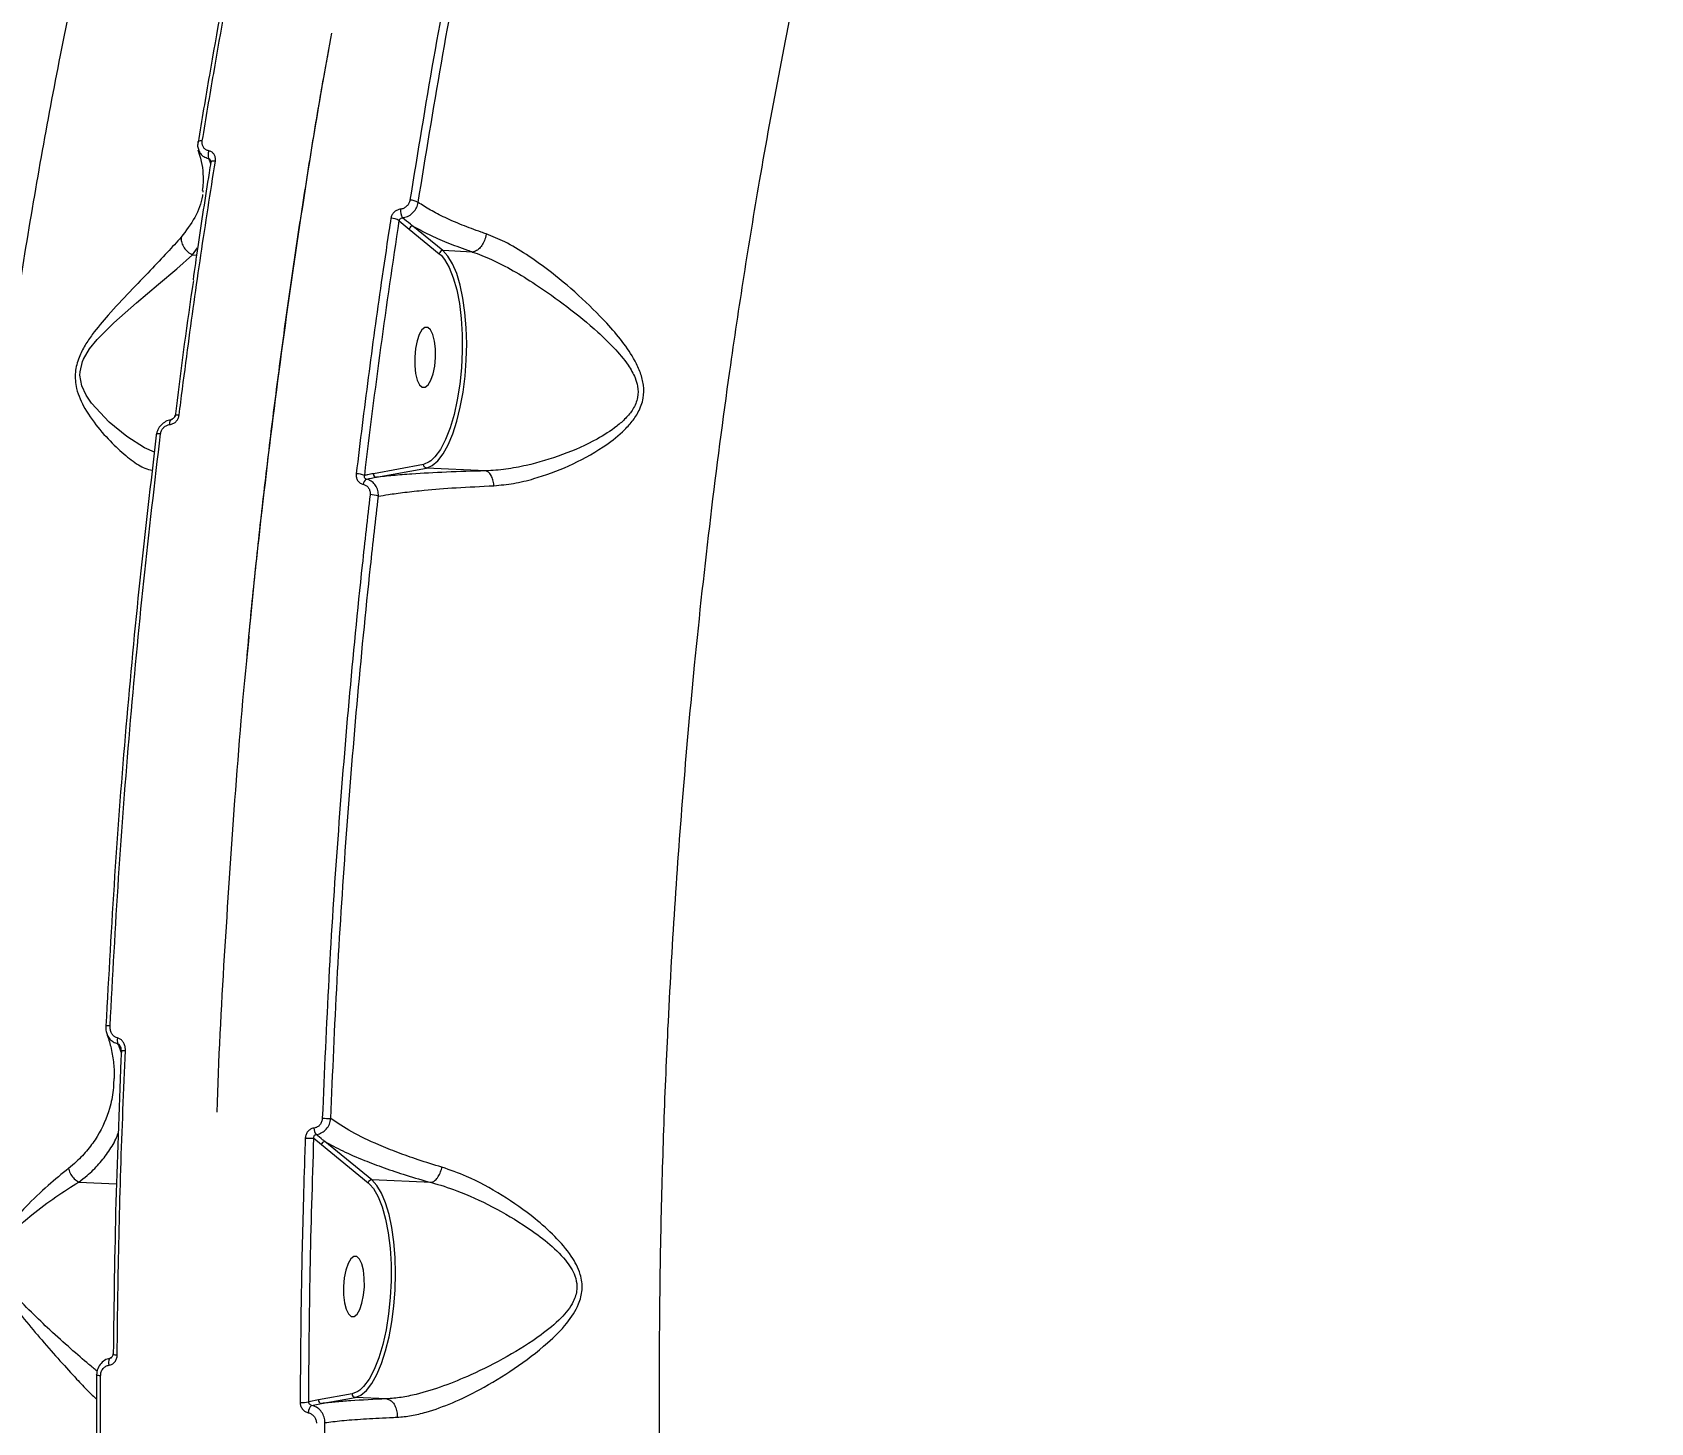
# Model space of a CAD drawing. Header units: millimetres. Extents: x -6328 to 5334, y -5037 to 4112.
# Drawn here: x -2576.2 to -2335.6, y 1282.7 to 1489.2 of the extents above; entities that cross this region are included whole.
import ezdxf

# ---------------------------------------------------------------- set-up
doc = ezdxf.new("R2010")
doc.units = ezdxf.units.MM
for name, color, linetype in [('DIKOM_ОБЪЕКТ', 7, 'Continuous'), ('DIKOM_РАЗМЕР_ЗОНА', 7, 'Continuous'), ('DIKOM_РАЗМЕР_ОБЪЕКТА', 7, 'Continuous')]:
    doc.layers.add(name, color=color, linetype=linetype)
doc.styles.add('style1', font='arial.ttf', dxfattribs={"width": 0.8})
doc.dimstyles.new('1-50', dxfattribs={"dimtxt": 300, "dimasz": 200, "dimexe": 100, "dimexo": 0, "dimgap": 100, "dimtad": 1, "dimtxsty": 'style1', "dimcen": 200, "dimclrd": 7, "dimclre": 7, "dimclrt": 7, "dimadec": 1, "dimazin": 2, "dimtfac": 1, "dimtmove": 0, "dimatfit": 2, "dimfxl": 0, "dimlwd": 25, "dimlwe": 18, "dimarcsym": 0})

# ---------------------------------------------------------------- blocks, each defined once
blk = doc.blocks.new('*D2')
at = {"layer": 'Defpoints', "color": 0, "transparency": 16777216}
for p in [(-5303.77, 2121.42), (-1621.11, 2121.42), (560.33, -2395.62)]:
    blk.add_point(p, dxfattribs=at)
at = {"layer": 'DIKOM_РАЗМЕР_ОБЪЕКТА', "color": 7, "lineweight": 18, "transparency": 16777216}
for p, q in [((-1621.11, 2121.42), (-5403.77, 2121.42)), ((560.33, -2395.62), (-5403.77, -2395.62))]:
    blk.add_line(p, q, dxfattribs=at)
at = {"layer": 'DIKOM_РАЗМЕР_ОБЪЕКТА', "color": 7, "lineweight": 25, "transparency": 16777216}
blk.add_line((-5303.77, -2195.62), (-5303.77, 1921.42), dxfattribs=at)
at = {"layer": 'DIKOM_РАЗМЕР_ОБЪЕКТА', "color": 7, "transparency": 16777216}
for points in [[(-5337.11, 1921.42), (-5270.44, 1921.42), (-5303.77, 2121.42)], [(-5337.11, -2195.62), (-5270.44, -2195.62), (-5303.77, -2395.62)]]:
    blk.add_solid(points, dxfattribs=at)
at = {"layer": 'DIKOM_РАЗМЕР_ОБЪЕКТА', "color": 7, "transparency": 16777216, "insert": (-5556.94, -137.1), "char_height": 300, "attachment_point": 5, "rotation": 90, "style": 'style1'}
blk.add_mtext('4500', dxfattribs=at)
blk = doc.blocks.new('*D3')
at = {"layer": 'Defpoints', "color": 0, "transparency": 16777216}
for p in [(-1814.92, 4111.71), (-5877.98, -3895.62), (33.33, -3895.62)]:
    blk.add_point(p, dxfattribs=at)
at = {"layer": 'DIKOM_РАЗМЕР_ЗОНА', "color": 7, "lineweight": 18, "transparency": 16777216}
for p, q in [((-1814.92, 4111.71), (-5977.98, 4111.71)), ((33.33, -3895.62), (-5977.98, -3895.62))]:
    blk.add_line(p, q, dxfattribs=at)
at = {"layer": 'DIKOM_РАЗМЕР_ЗОНА', "color": 7, "lineweight": 25, "transparency": 16777216}
blk.add_line((-5877.98, 3911.71), (-5877.98, -3695.62), dxfattribs=at)
at = {"layer": 'DIKOM_РАЗМЕР_ЗОНА', "color": 7, "transparency": 16777216}
for points in [[(-5911.31, 3911.71), (-5844.65, 3911.71), (-5877.98, 4111.71)], [(-5911.31, -3695.62), (-5844.65, -3695.62), (-5877.98, -3895.62)]]:
    blk.add_solid(points, dxfattribs=at)
at = {"layer": 'DIKOM_РАЗМЕР_ЗОНА', "color": 7, "transparency": 16777216, "insert": (-6131.15, 108.05), "char_height": 300, "attachment_point": 5, "rotation": 90, "style": 'style1'}
blk.add_mtext('8000', dxfattribs=at)

msp = doc.modelspace()

# ---------------------------------------------------------------- linework, layer by layer
at = {"layer": 'DIKOM_ОБЪЕКТ', "color": 7, "linetype": 'Continuous', "lineweight": 15}
for p, q in [((-2550.806, 1465.761), (-2550.831, 1465.52)), ((-2521.623, 1461.263), (-2520.133, 1460.008)), ((-2515.131, 1456.815), (-2519.599, 1460.468)), ((-2520.133, 1460.008), (-2515.665, 1456.355)), ((-2552.334, 1456.175), (-2551.593, 1457.214)), ((-2552.334, 1456.175), (-2551.746, 1456.147)), ((-2515.665, 1456.355), (-2515.415, 1456.124)), ((-2510.71, 1456.606), (-2515.131, 1456.815)), ((-2518.009, 1425.024), (-2525.472, 1423.666)), ((-2525.013, 1423.146), (-2517.548, 1424.504)), ((-2508.795, 1424.091), (-2517.548, 1424.504)), ((-2534.31, 1324.91), (-2533.199, 1323.976)), ((-2533.199, 1323.976), (-2526.238, 1318.285)), ((-2525.704, 1318.745), (-2532.665, 1324.436)), ((-2569.253, 1318.404), (-2563.643, 1318.14)), ((-2526.238, 1318.285), (-2525.988, 1318.055)), ((-2516.843, 1318.327), (-2525.704, 1318.745)), ((-2533.63, 1286.034), (-2535.075, 1285.74)), ((-2534.658, 1285.233), (-2533.17, 1285.514)), ((-2528.64, 1286.942), (-2533.63, 1286.034)), ((-2533.17, 1285.514), (-2528.179, 1286.421)), ((-2523.491, 1286.201), (-2528.179, 1286.421))]:
    msp.add_line(p, q, dxfattribs=at)
at = {"layer": 'DIKOM_ОБЪЕКТ', "color": 7, "linetype": 'Continuous', "lineweight": 15, "flags": 128}
for points in [[(-2550.895, 1473.132), (-2551.064, 1473.134), (-2551.217, 1473.125), (-2551.346, 1473.103), (-2551.449, 1473.071), (-2551.521, 1473.029), (-2551.559, 1472.98), (-2551.564, 1472.965)], [(-2551.564, 1472.965), (-2551.563, 1472.923), (-2551.532, 1472.863)], [(-2548.959, 1470.125), (-2549.135, 1470.127), (-2549.292, 1470.117), (-2549.425, 1470.094), (-2549.527, 1470.06), (-2549.596, 1470.016), (-2549.628, 1469.964), (-2549.63, 1469.953)], [(-2558.026, 1426.855), (-2559.467, 1427.493), (-2562.107, 1429.19), (-2564.752, 1431.337), (-2567.379, 1434.152), (-2568.166, 1435.334), (-2568.797, 1436.715), (-2569.079, 1438.296), (-2569.061, 1438.812), (-2568.69, 1440.344), (-2568.541, 1440.693), (-2567.648, 1442.209), (-2566.513, 1443.621), (-2564.058, 1446.087), (-2560.66, 1449.074), (-2557.386, 1451.84), (-2554.7, 1454.125), (-2552.345, 1456.176), (-2552.343, 1456.177), (-2552.343, 1456.177)], [(-2517.548, 1424.504), (-2516.71, 1424.871), (-2515.884, 1425.585), (-2515.089, 1426.629), (-2514.343, 1427.981), (-2513.66, 1429.612), (-2513.055, 1431.487), (-2512.543, 1433.566), (-2512.133, 1435.803), (-2511.835, 1438.151), (-2511.655, 1440.558), (-2511.597, 1442.974), (-2511.662, 1445.346), (-2511.848, 1447.623), (-2512.153, 1449.756), (-2512.568, 1451.699), (-2513.086, 1453.41), (-2513.694, 1454.853), (-2514.381, 1455.996), (-2515.131, 1456.815)], [(-2515.415, 1456.124), (-2514.899, 1455.507), (-2514.203, 1454.311), (-2513.592, 1452.794), (-2513.082, 1450.993), (-2512.685, 1448.952), (-2512.41, 1446.719), (-2512.263, 1444.348), (-2512.249, 1441.896), (-2512.368, 1439.421), (-2512.617, 1436.983), (-2512.99, 1434.64), (-2513.477, 1432.449), (-2514.068, 1430.462), (-2514.748, 1428.727), (-2515.501, 1427.284), (-2516.308, 1426.17), (-2516.928, 1425.574)], [(-2518.247, 1445.059), (-2518.648, 1444.374), (-2518.979, 1443.412), (-2519.212, 1442.251), (-2519.33, 1440.986), (-2519.323, 1439.718), (-2519.191, 1438.551), (-2518.945, 1437.579), (-2518.605, 1436.88), (-2518.198, 1436.512), (-2517.758, 1436.504), (-2517.319, 1436.857), (-2516.919, 1437.542), (-2516.588, 1438.504), (-2516.354, 1439.665), (-2516.236, 1440.93), (-2516.244, 1442.198), (-2516.376, 1443.365), (-2516.622, 1444.337), (-2516.962, 1445.036), (-2517.369, 1445.404), (-2517.809, 1445.412), (-2518.247, 1445.059)], [(-2555.722, 1430.98), (-2555.719, 1431.169), (-2555.702, 1431.341), (-2555.673, 1431.488), (-2555.632, 1431.606), (-2555.582, 1431.689), (-2555.524, 1431.734), (-2555.495, 1431.742)], [(-2554.339, 1432.371), (-2554.515, 1432.375), (-2554.671, 1432.369), (-2554.803, 1432.355), (-2554.904, 1432.333), (-2554.97, 1432.302), (-2555.001, 1432.266), (-2555.002, 1432.259)], [(-2557.111, 1429.582), (-2557.28, 1429.586), (-2557.432, 1429.582), (-2557.56, 1429.569), (-2557.661, 1429.549), (-2557.731, 1429.523), (-2557.768, 1429.49), (-2557.77, 1429.452), (-2557.736, 1429.411)], [(-2516.928, 1425.574), (-2517.151, 1425.411), (-2518.009, 1425.024)], [(-2565.257, 1341.638), (-2565.253, 1341.638), (-2565.218, 1341.635)], [(-2528.179, 1286.421), (-2527.338, 1286.767), (-2526.508, 1287.461), (-2525.708, 1288.49), (-2524.955, 1289.83), (-2524.266, 1291.453), (-2523.655, 1293.324), (-2523.137, 1295.402), (-2522.721, 1297.641), (-2522.417, 1299.994), (-2522.232, 1302.41), (-2522.17, 1304.835), (-2522.232, 1307.217), (-2522.416, 1309.505), (-2522.719, 1311.649), (-2523.134, 1313.603), (-2523.653, 1315.323), (-2524.263, 1316.774), (-2524.952, 1317.923), (-2525.704, 1318.745)], [(-2525.988, 1318.055), (-2525.47, 1317.434), (-2524.771, 1316.231), (-2524.159, 1314.706), (-2523.649, 1312.895), (-2523.252, 1310.842), (-2522.978, 1308.598), (-2522.835, 1306.215), (-2522.824, 1303.752), (-2522.948, 1301.269), (-2523.202, 1298.824), (-2523.581, 1296.477), (-2524.075, 1294.286), (-2524.672, 1292.302), (-2525.359, 1290.574), (-2526.118, 1289.144), (-2526.931, 1288.045), (-2527.501, 1287.504)], [(-2528.821, 1306.989), (-2529.221, 1306.304), (-2529.552, 1305.342), (-2529.786, 1304.182), (-2529.904, 1302.916), (-2529.896, 1301.649), (-2529.764, 1300.481), (-2529.518, 1299.509), (-2529.178, 1298.811), (-2528.771, 1298.442), (-2528.331, 1298.435), (-2527.893, 1298.787), (-2527.492, 1299.473), (-2527.161, 1300.434), (-2526.928, 1301.595), (-2526.81, 1302.86), (-2526.817, 1304.128), (-2526.949, 1305.295), (-2527.195, 1306.267), (-2527.535, 1306.966), (-2527.942, 1307.334), (-2528.382, 1307.342), (-2528.821, 1306.989)], [(-2564.762, 1291.204), (-2564.785, 1291.445), (-2564.786, 1291.678), (-2564.765, 1291.888), (-2564.724, 1292.065), (-2564.665, 1292.197), (-2564.59, 1292.276), (-2564.532, 1292.297)], [(-2564.197, 1292.843), (-2564.185, 1292.859), (-2564.135, 1292.879)], [(-2566.018, 1289.619), (-2566.186, 1289.629), (-2566.337, 1289.643), (-2566.464, 1289.659), (-2566.564, 1289.677), (-2566.632, 1289.697), (-2566.667, 1289.718), (-2566.668, 1289.739), (-2566.633, 1289.76)], [(-2527.501, 1287.504), (-2527.778, 1287.305), (-2528.64, 1286.942)]]:
    msp.add_lwpolyline(points, dxfattribs=at)
at = {"layer": 'DIKOM_ОБЪЕКТ', "color": 7, "linetype": 'Continuous', "lineweight": 15}
for centre, radius, start, end in [((-2548.113, 1471.01), 1.931, 160.82071, 194.78287), ((-2519.348, 1462.818), 2.108, 175.90653, 212.03933), ((-2520.035, 1461.939), 2.386, 58.88756, 89.80197), ((-2522.855, 1459.283), 2.332, 58.09825, 90.27908), ((-2519.608, 1459.938), 0.53, 89.01483, 172.42893), ((-2515.14, 1456.285), 0.53, 89.01484, 172.42988), ((-2528.041, 1420.415), 3.253, 66.84474, 89.61022), ((-2525.951, 1421.99), 1.039, 122.98368, 174.16114), ((-2524.972, 1423.644), 0.5, 177.501, 265.31971), ((-2526.016, 1417.02), 3.533, 68.57582, 89.15429), ((-2566.41, 1308.027), 33.631, 86.92022, 88.03529), ((-2561.691, 1339.424), 1.849, 167.62204, 193.1322), ((-2561.612, 1358.036), 20.106, 266.07438, 267.9407), ((-2531.705, 1354.146), 26.286, 267.04979, 269.78535), ((-2532.783, 1326.44), 1.53, 180.36871, 218.61994), ((-2534.543, 1344.118), 19.209, 266.88299, 270.69388), ((-2532.674, 1323.906), 0.53, 89.01483, 172.42893), ((-2525.713, 1318.215), 0.53, 89.01484, 172.42988), ((-2563.717, 1293.745), 1.022, 241.97289, 279.80235), ((-2535.977, 1290.758), 5.098, 265.74839, 280.19149), ((-2533.679, 1284.133), 1.473, 131.69839, 179.7744), ((-2533.13, 1286.013), 0.5, 177.50045, 265.31972), ((-2528.138, 1286.921), 0.502, 177.651, 265.3171)]:
    msp.add_arc(centre, radius, start, end, dxfattribs=at)
for points, knots in [([(-2472.747, 1704.679), (-2475.086, 1702.986), (-2479.826, 1699.555), (-2486.899, 1692.954), (-2493.987, 1685.27), (-2501.006, 1676.437), (-2508.054, 1666.32), (-2514.268, 1656.213), (-2519.678, 1646.492), (-2524.07, 1637.978), (-2528.234, 1629.318), (-2532.179, 1620.561), (-2536.038, 1611.427), (-2540.614, 1599.89), (-2545.812, 1585.652), (-2551.447, 1568.555), (-2556.579, 1551.315), (-2561.231, 1534.086), (-2565.271, 1517.624), (-2568.873, 1501.526), (-2572.016, 1486.177), (-2574.893, 1470.783), (-2577.803, 1453.689), (-2580.61, 1435.146), (-2583.238, 1415.142), (-2585.351, 1396.42), (-2587.074, 1378.45), (-2588.431, 1361.598), (-2589.522, 1344.965), (-2590.454, 1326.765), (-2591.121, 1307.356), (-2591.45, 1286.802), (-2591.416, 1267.904), (-2591.085, 1250.062), (-2590.52, 1233.586), (-2589.72, 1217.563), (-2588.692, 1201.945), (-2587.439, 1186.448), (-2586.401, 1176.298), (-2585.881, 1171.218)], [0, 0, 0, 0, 0.0301137, 0.0610473, 0.0920745, 0.1234593, 0.154942, 0.1881633, 0.2101597, 0.2321896, 0.2521642, 0.2721387, 0.2922143, 0.3122899, 0.3452906, 0.3784047, 0.4106071, 0.4400732, 0.4696198, 0.4950073, 0.5204462, 0.5445895, 0.568777, 0.6010324, 0.6305467, 0.6601415, 0.68557, 0.7110497, 0.7352314, 0.7594571, 0.7917932, 0.8213808, 0.8510491, 0.8765399, 0.9020822, 0.9263226, 0.9506071, 0.9752803, 1, 1, 1, 1]), ([(-2452.633, 1057.683), (-2454.012, 1062.185), (-2456.771, 1071.189), (-2460.589, 1085.545), (-2464.161, 1100.507), (-2467.471, 1116.196), (-2470.494, 1132.504), (-2473.229, 1149.479), (-2475.647, 1166.995), (-2477.607, 1183.888), (-2479.164, 1199.956), (-2480.384, 1215.151), (-2481.375, 1230.593), (-2482.134, 1246.32), (-2482.654, 1262.259), (-2482.933, 1278.435), (-2482.965, 1294.755), (-2482.754, 1310.687), (-2482.326, 1326.147), (-2481.663, 1342.169), (-2480.699, 1359.232), (-2479.378, 1377.286), (-2477.635, 1396.658), (-2475.387, 1417.259), (-2472.867, 1436.54), (-2470.389, 1453.142), (-2467.921, 1468.156), (-2465.06, 1483.9), (-2461.762, 1500.274), (-2457.931, 1517.534), (-2453.501, 1535.516), (-2448.827, 1552.511), (-2444.314, 1567.44), (-2440.05, 1580.461), (-2435.598, 1593.013), (-2430.977, 1605.039), (-2426.191, 1616.532), (-2421.251, 1627.44), (-2416.168, 1637.824), (-2412.667, 1644.224), (-2410.914, 1647.429)], [0, 0, 0, 0, 0.0277428, 0.0554856, 0.0835918, 0.1116979, 0.1402848, 0.1688716, 0.1978427, 0.2268138, 0.2503664, 0.2739191, 0.2976931, 0.3214671, 0.3455316, 0.3695961, 0.393891, 0.4181859, 0.4402547, 0.4623235, 0.4890861, 0.5158638, 0.5426264, 0.5757713, 0.6089163, 0.6309326, 0.652949, 0.6796477, 0.7063614, 0.7330602, 0.7661254, 0.7991906, 0.8241634, 0.8492229, 0.8742824, 0.8994293, 0.9244842, 0.9496267, 0.9747692, 1, 1, 1, 1]), ([(-2534.104, 1556.507), (-2535.572, 1550.676), (-2538.512, 1539), (-2542.581, 1520.797), (-2546.387, 1502.101), (-2549.339, 1486.044), (-2550.976, 1476.203), (-2551.532, 1472.863)], [0, 0, 0, 0, 0.2200461, 0.4406213, 0.6628108, 0.8855451, 1, 1, 1, 1]), ([(-2550.895, 1473.132), (-2550.338, 1476.48), (-2548.711, 1486.265), (-2545.777, 1502.237), (-2541.983, 1520.907), (-2537.894, 1539.233), (-2534.92, 1551.052), (-2533.431, 1556.968)], [0, 0, 0, 0, 0.1144542, 0.3345003, 0.5550756, 0.7772654, 1, 1, 1, 1]), ([(-2504.031, 1545.055), (-2505.55, 1538.665), (-2508.591, 1525.868), (-2512.742, 1505.903), (-2516.612, 1485.426), (-2518.888, 1471.365), (-2520.027, 1464.325)], [0, 0, 0, 0, 0.2482503, 0.4971899, 0.7482385, 1, 1, 1, 1]), ([(-2518.802, 1463.981), (-2517.682, 1470.908), (-2515.438, 1484.781), (-2511.601, 1505.125), (-2507.447, 1525.147), (-2504.379, 1538.061), (-2502.843, 1544.528)], [0, 0, 0, 0, 0.2482505, 0.4971903, 0.7482387, 1, 1, 1, 1]), ([(-2531.716, 1489.15), (-2532.114, 1486.953), (-2533.154, 1481.206), (-2534.726, 1471.792), (-2536.441, 1460.938), (-2538.049, 1450.003), (-2539.556, 1438.989), (-2540.962, 1427.893), (-2542.262, 1416.708), (-2543.283, 1407.273), (-2543.83, 1401.547), (-2544.017, 1399.597)], [0, 0, 0, 0, 0.0763251, 0.1996398, 0.3225799, 0.4452861, 0.5678988, 0.6905585, 0.8133585, 0.9364392, 1, 1, 1, 1]), ([(-2544.296, 1395.836), (-2544.118, 1397.808), (-2543.44, 1405.298), (-2541.824, 1420.14), (-2539.367, 1440.287), (-2536.23, 1462.004), (-2533.78, 1477.394), (-2532.304, 1485.429), (-2532.111, 1486.484)], [0, 0, 0, 0, 0.0635154, 0.2411896, 0.4819463, 0.7228797, 0.9636365, 1, 1, 1, 1]), ([(-2551.529, 1472.96), (-2551.567, 1472.748), (-2551.642, 1472.335), (-2551.502, 1471.947), (-2551.434, 1471.758)], [0, 0, 0, 0, 0.5131005, 1, 1, 1, 1]), ([(-2549.936, 1471.644), (-2550.079, 1471.688), (-2550.365, 1471.775), (-2550.688, 1472.084), (-2550.887, 1472.489), (-2550.93, 1472.86), (-2550.902, 1473.077), (-2550.895, 1473.132)], [0, 0, 0, 0, 0.2256675, 0.4513623, 0.6801796, 0.9175966, 1, 1, 1, 1]), ([(-2554.339, 1432.371), (-2554.257, 1433.018), (-2553.851, 1436.253), (-2552.811, 1444.212), (-2551.139, 1456.193), (-2549.686, 1465.479), (-2548.959, 1470.125)], [0, 0, 0, 0, 0.0507678, 0.2538476, 0.6266954, 1, 1, 1, 1]), ([(-2549.625, 1469.952), (-2549.712, 1469.421), (-2550.395, 1465.269), (-2551.283, 1459.438), (-2552.04, 1454.102), (-2552.274, 1452.458)], [0, 0, 0, 0, 0.092135, 0.7201465, 1, 1, 1, 1]), ([(-2551.558, 1471.801), (-2551.415, 1471.38), (-2551.055, 1470.312), (-2550.803, 1468.665), (-2550.719, 1467.068), (-2550.866, 1466.129), (-2550.924, 1465.763)], [0, 0, 0, 0, 0.1954278, 0.4955148, 0.803411, 1, 1, 1, 1]), ([(-2551.442, 1471.757), (-2551.368, 1471.58), (-2551.204, 1471.188), (-2550.688, 1470.736), (-2550.216, 1470.59), (-2549.98, 1470.518)], [0, 0, 0, 0, 0.2910673, 0.6447704, 1, 1, 1, 1]), ([(-2549.98, 1470.518), (-2549.935, 1470.502), (-2549.884, 1470.484), (-2549.793, 1470.418), (-2549.712, 1470.334), (-2549.67, 1470.234), (-2549.652, 1470.191)], [0, 0, 0, 0, 0.2982029, 0.3438427, 0.7131136, 1, 1, 1, 1]), ([(-2549.98, 1470.518), (-2549.959, 1470.469), (-2549.85, 1470.21), (-2549.744, 1469.951), (-2549.659, 1469.742)], [0, 0, 0, 0, 0.1888547, 1, 1, 1, 1]), ([(-2548.959, 1470.125), (-2548.952, 1470.182), (-2548.924, 1470.405), (-2548.97, 1470.784), (-2549.175, 1471.197), (-2549.503, 1471.512), (-2549.792, 1471.6), (-2549.936, 1471.644)], [0, 0, 0, 0, 0.0825824, 0.3217227, 0.5513052, 0.7756177, 1, 1, 1, 1]), ([(-2549.656, 1470.189), (-2549.649, 1470.179), (-2549.625, 1470.148), (-2549.609, 1470.051), (-2549.631, 1469.97), (-2549.635, 1469.957)], [0, 0, 0, 0, 0.2691964, 0.8741089, 1, 1, 1, 1]), ([(-2550.868, 1465.172), (-2550.875, 1465.097), (-2550.994, 1463.888), (-2551.886, 1461.675), (-2553.327, 1459.771), (-2554.055, 1458.808)], [0, 0, 0, 0, 0.0314366, 0.5104025, 1, 1, 1, 1]), ([(-2521.451, 1462.969), (-2521.483, 1462.965), (-2521.676, 1462.941), (-2522.027, 1462.819), (-2522.436, 1462.512), (-2522.746, 1462.096), (-2522.826, 1461.776), (-2522.867, 1461.616)], [0, 0, 0, 0, 0.0479293, 0.2856334, 0.523625, 0.7617704, 1, 1, 1, 1]), ([(-2520.027, 1464.325), (-2520.068, 1464.164), (-2520.149, 1463.844), (-2520.461, 1463.428), (-2520.871, 1463.12), (-2521.224, 1462.997), (-2521.418, 1462.973), (-2521.451, 1462.969)], [0, 0, 0, 0, 0.2378088, 0.4755153, 0.7135038, 0.9515312, 1, 1, 1, 1]), ([(-2521.135, 1461.7), (-2521.081, 1461.707), (-2520.762, 1461.749), (-2520.18, 1461.959), (-2519.507, 1462.477), (-2518.998, 1463.177), (-2518.868, 1463.713), (-2518.802, 1463.981)], [0, 0, 0, 0, 0.0485308, 0.2867338, 0.5246988, 0.7622785, 1, 1, 1, 1]), ([(-2508.696, 1459.301), (-2508.943, 1459.385), (-2510.204, 1459.817), (-2512.338, 1460.62), (-2514.873, 1461.722), (-2517.09, 1462.85), (-2518.229, 1463.603), (-2518.802, 1463.981)], [0, 0, 0, 0, 0.0563914, 0.288291, 0.5227681, 0.7600043, 1, 1, 1, 1]), ([(-2522.867, 1461.616), (-2522.964, 1460.982), (-2523.448, 1457.813), (-2524.608, 1449.956), (-2526.27, 1437.967), (-2527.435, 1428.436), (-2528.018, 1423.667)], [0, 0, 0, 0, 0.0507693, 0.253855, 0.6266991, 1, 1, 1, 1]), ([(-2526.762, 1423.405), (-2525.98, 1429.769), (-2524.415, 1442.509), (-2522.554, 1455.007), (-2521.623, 1461.263)], [0, 0, 0, 0, 0.49945, 1, 1, 1, 1]), ([(-2521.623, 1461.263), (-2521.608, 1461.315), (-2521.578, 1461.419), (-2521.47, 1461.554), (-2521.33, 1461.652), (-2521.211, 1461.691), (-2521.146, 1461.699), (-2521.135, 1461.7)], [0, 0, 0, 0, 0.2385191, 0.4769727, 0.7149768, 0.9522192, 1, 1, 1, 1]), ([(-2519.599, 1460.468), (-2519.714, 1460.556), (-2520.237, 1460.961), (-2520.741, 1461.376), (-2521.135, 1461.7)], [0, 0, 0, 0, 0.2185559, 1, 1, 1, 1]), ([(-2519.599, 1460.468), (-2518.828, 1460.047), (-2517.331, 1459.231), (-2514.575, 1458.029), (-2512.319, 1457.165), (-2510.97, 1456.697), (-2510.71, 1456.606)], [0, 0, 0, 0, 0.3208307, 0.6223551, 0.9272313, 1, 1, 1, 1]), ([(-2554.055, 1458.808), (-2554.714, 1458.076), (-2556.05, 1456.591), (-2558.66, 1453.832), (-2561.643, 1450.738), (-2564.622, 1447.587), (-2566.909, 1444.883), (-2568.36, 1442.756), (-2569.324, 1440.897), (-2569.911, 1438.639), (-2569.703, 1436.506), (-2569.091, 1434.759), (-2567.976, 1432.583), (-2566.102, 1430.088), (-2563.695, 1427.542), (-2561.406, 1425.587), (-2559.587, 1424.419), (-2558.687, 1424.253), (-2558.329, 1424.186)], [0, 0, 0, 0, 0.0767192, 0.1555045, 0.2392551, 0.3246944, 0.3874916, 0.4193916, 0.4521912, 0.4894099, 0.5325172, 0.5636644, 0.5955474, 0.6800001, 0.7668244, 0.8530351, 0.9415112, 1, 1, 1, 1]), ([(-2554.055, 1458.808), (-2554.057, 1458.765), (-2554.072, 1458.495), (-2553.989, 1457.953), (-2553.642, 1457.23), (-2553.075, 1456.581), (-2552.587, 1456.312), (-2552.343, 1456.177)], [0, 0, 0, 0, 0.0428988, 0.2679933, 0.5119958, 0.7559979, 1, 1, 1, 1]), ([(-2508.696, 1459.301), (-2508.702, 1459.256), (-2508.728, 1459.058), (-2508.833, 1458.586), (-2509.107, 1457.906), (-2509.571, 1457.244), (-2510.128, 1456.762), (-2510.512, 1456.658), (-2510.704, 1456.607)], [0, 0, 0, 0, 0.0350348, 0.1552513, 0.3664391, 0.5776263, 0.7888131, 1, 1, 1, 1]), ([(-2507.541, 1421.884), (-2506.572, 1421.977), (-2504.619, 1422.164), (-2500.885, 1423.065), (-2496.356, 1424.725), (-2491.88, 1427.132), (-2488.827, 1429.45), (-2487.108, 1431.244), (-2485.968, 1432.88), (-2485.262, 1434.792), (-2485.232, 1436.81), (-2485.718, 1438.677), (-2486.748, 1440.875), (-2488.442, 1443.35), (-2491.245, 1446.63), (-2494.968, 1450.273), (-2499.048, 1453.679), (-2502.752, 1456.302), (-2505.839, 1458.155), (-2507.785, 1458.935), (-2508.696, 1459.301)], [0, 0, 0, 0, 0.0515649, 0.1038944, 0.1938056, 0.2863971, 0.343697, 0.372759, 0.4024673, 0.4366789, 0.4671091, 0.4964619, 0.5269704, 0.5803763, 0.634947, 0.725167, 0.8181223, 0.8802031, 0.943889, 1, 1, 1, 1]), ([(-2552.343, 1456.177), (-2552.342, 1456.177), (-2552.339, 1456.176), (-2552.336, 1456.175), (-2552.334, 1456.175)], [0, 0, 0, 0, 0.4080801, 1, 1, 1, 1]), ([(-2510.71, 1456.606), (-2510.709, 1456.606), (-2510.706, 1456.606), (-2510.705, 1456.606), (-2510.704, 1456.607)], [0, 0, 0, 0, 0.6744349, 1, 1, 1, 1]), ([(-2510.704, 1456.607), (-2510.704, 1456.606), (-2509.797, 1456.312), (-2507.814, 1455.515), (-2504.669, 1453.873), (-2500.885, 1451.543), (-2496.611, 1448.514), (-2492.703, 1445.328), (-2489.67, 1442.409), (-2487.753, 1440.155), (-2486.618, 1438.186), (-2486.115, 1436.551), (-2486.092, 1434.906), (-2486.797, 1433.248), (-2487.943, 1431.858), (-2489.7, 1430.324), (-2492.806, 1428.38), (-2497.363, 1426.373), (-2501.955, 1425.003), (-2505.781, 1424.3), (-2507.781, 1424.121), (-2508.771, 1424.09), (-2508.774, 1424.09)], [0, 0, 0, 0, 0.0000315, 0.0563904, 0.1197136, 0.184607, 0.2769845, 0.3718738, 0.4253448, 0.4796205, 0.5152268, 0.5362016, 0.5637579, 0.5949216, 0.6224962, 0.6510332, 0.7079473, 0.7997587, 0.8939137, 0.9465754, 0.9998387, 1, 1, 1, 1]), ([(-2552.227, 1452.356), (-2552.287, 1451.958), (-2553.295, 1445.322), (-2554.147, 1438.547), (-2554.948, 1432.179)], [0, 0, 0, 0, 0.0599943, 1, 1, 1, 1]), ([(-2555.394, 1431.704), (-2555.456, 1431.697), (-2555.785, 1431.658), (-2556.376, 1431.448), (-2557.049, 1430.928), (-2557.552, 1430.224), (-2557.675, 1429.682), (-2557.736, 1429.411)], [0, 0, 0, 0, 0.0542198, 0.2910956, 0.5276365, 0.7637336, 1, 1, 1, 1]), ([(-2555.722, 1430.98), (-2555.686, 1430.984), (-2555.492, 1431.009), (-2555.142, 1431.138), (-2554.744, 1431.453), (-2554.447, 1431.88), (-2554.375, 1432.207), (-2554.339, 1432.371)], [0, 0, 0, 0, 0.0535395, 0.2897948, 0.5263616, 0.7631292, 1, 1, 1, 1]), ([(-2555.005, 1432.258), (-2555.005, 1432.249), (-2555.008, 1432.196), (-2555.046, 1432.086), (-2555.128, 1431.951), (-2555.241, 1431.84), (-2555.375, 1431.764), (-2555.454, 1431.749), (-2555.496, 1431.742)], [0, 0, 0, 0, 0.0416035, 0.2306316, 0.4091323, 0.5950358, 0.789621, 1, 1, 1, 1]), ([(-2557.736, 1429.411), (-2558.578, 1422.246), (-2560.263, 1407.896), (-2562.305, 1386.023), (-2564.018, 1363.919), (-2564.818, 1349.07), (-2565.218, 1341.635)], [0, 0, 0, 0, 0.2482526, 0.4971936, 0.7482408, 1, 1, 1, 1]), ([(-2564.604, 1341.609), (-2564.209, 1348.957), (-2563.419, 1363.673), (-2561.719, 1385.725), (-2559.671, 1407.754), (-2557.965, 1422.299), (-2557.111, 1429.582)], [0, 0, 0, 0, 0.2482523, 0.4971932, 0.7482405, 1, 1, 1, 1]), ([(-2557.111, 1429.582), (-2557.075, 1429.746), (-2557.003, 1430.075), (-2556.706, 1430.503), (-2556.306, 1430.82), (-2555.955, 1430.95), (-2555.759, 1430.975), (-2555.722, 1430.98)], [0, 0, 0, 0, 0.2363546, 0.4725827, 0.7091512, 0.9458514, 1, 1, 1, 1]), ([(-2508.795, 1424.091), (-2510.772, 1424.031), (-2514.779, 1423.91), (-2519.249, 1423.657), (-2522.654, 1423.398), (-2524.224, 1423.23), (-2525.013, 1423.146)], [0, 0, 0, 0, 0.300144, 0.6082191, 0.8030963, 1, 1, 1, 1]), ([(-2517.548, 1424.504), (-2517.601, 1424.512), (-2517.706, 1424.528), (-2517.845, 1424.62), (-2517.95, 1424.752), (-2517.997, 1424.883), (-2518.009, 1424.976), (-2518.009, 1425.012), (-2518.009, 1425.024)], [0, 0, 0, 0, 0.2146449, 0.4292897, 0.6439376, 0.8585921, 0.9552035, 1, 1, 1, 1]), ([(-2508.774, 1424.09), (-2508.776, 1424.09), (-2508.781, 1424.091), (-2508.79, 1424.091), (-2508.795, 1424.091)], [0, 0, 0, 0, 0.413179, 1, 1, 1, 1]), ([(-2507.541, 1421.884), (-2507.544, 1421.913), (-2507.57, 1422.21), (-2507.679, 1422.774), (-2507.958, 1423.445), (-2508.338, 1423.937), (-2508.628, 1424.039), (-2508.774, 1424.09)], [0, 0, 0, 0, 0.0262315, 0.2630996, 0.508735, 0.7543675, 1, 1, 1, 1]), ([(-2528.018, 1423.667), (-2528.023, 1423.61), (-2528.043, 1423.383), (-2527.984, 1422.993), (-2527.764, 1422.564), (-2527.424, 1422.236), (-2527.131, 1422.143), (-2526.984, 1422.096)], [0, 0, 0, 0, 0.0795875, 0.3194881, 0.5497988, 0.7748586, 1, 1, 1, 1]), ([(-2526.984, 1422.096), (-2526.839, 1422.05), (-2526.549, 1421.958), (-2526.214, 1421.634), (-2525.998, 1421.213), (-2525.941, 1420.83), (-2525.96, 1420.607), (-2525.964, 1420.552)], [0, 0, 0, 0, 0.2263604, 0.4527269, 0.6823825, 0.9207758, 1, 1, 1, 1]), ([(-2526.516, 1422.862), (-2526.558, 1422.875), (-2526.606, 1422.891), (-2526.683, 1422.946), (-2526.752, 1423.028), (-2526.795, 1423.176), (-2526.789, 1423.308), (-2526.767, 1423.386), (-2526.762, 1423.405)], [0, 0, 0, 0, 0.1726699, 0.1993868, 0.4134528, 0.6505821, 0.9118258, 1, 1, 1, 1]), ([(-2525.472, 1423.666), (-2525.747, 1423.612), (-2526.177, 1423.528), (-2526.606, 1423.438), (-2526.762, 1423.405)], [0, 0, 0, 0, 0.6388982, 1, 1, 1, 1]), ([(-2526.516, 1422.862), (-2526.486, 1422.868), (-2525.995, 1422.964), (-2525.489, 1423.058), (-2525.013, 1423.146)], [0, 0, 0, 0, 0.0607914, 1, 1, 1, 1]), ([(-2524.726, 1420.308), (-2524.722, 1420.4), (-2524.708, 1420.769), (-2524.832, 1421.403), (-2525.218, 1422.1), (-2525.793, 1422.633), (-2526.275, 1422.786), (-2526.516, 1422.862)], [0, 0, 0, 0, 0.0780828, 0.3139777, 0.5432093, 0.7710826, 1, 1, 1, 1]), ([(-2524.726, 1420.308), (-2524.246, 1420.396), (-2523.109, 1420.605), (-2520.857, 1420.912), (-2517.571, 1421.26), (-2513.243, 1421.606), (-2509.458, 1421.79), (-2507.541, 1421.884)], [0, 0, 0, 0, 0.1301673, 0.3081385, 0.4882733, 0.7408505, 1, 1, 1, 1]), ([(-2525.964, 1420.552), (-2526.359, 1417.066), (-2527.511, 1406.878), (-2529.173, 1389.826), (-2530.827, 1369.336), (-2532.164, 1348.667), (-2532.76, 1334.824), (-2533.058, 1327.895)], [0, 0, 0, 0, 0.1144547, 0.3345006, 0.5550758, 0.7772655, 1, 1, 1, 1]), ([(-2531.804, 1327.86), (-2531.51, 1334.691), (-2530.922, 1348.369), (-2529.6, 1368.908), (-2527.947, 1389.437), (-2526.278, 1406.584), (-2525.12, 1416.83), (-2524.726, 1420.308)], [0, 0, 0, 0, 0.2200464, 0.4406219, 0.6628116, 0.885546, 1, 1, 1, 1]), ([(-2543.961, 1399.536), (-2543.987, 1399.293), (-2544.849, 1391.235), (-2546.123, 1375.372), (-2547.683, 1352.028), (-2548.523, 1336.538), (-2548.745, 1328.803), (-2548.746, 1328.798)], [0, 0, 0, 0, 0.0104474, 0.3464693, 0.6730066, 0.9997951, 1, 1, 1, 1]), ([(-2565.22, 1341.637), (-2565.238, 1341.465), (-2565.281, 1341.063), (-2565.148, 1340.681), (-2565.072, 1340.462)], [0, 0, 0, 0, 0.4260025, 1, 1, 1, 1]), ([(-2565.095, 1340.458), (-2564.885, 1339.812), (-2564.425, 1338.395), (-2564.083, 1336.28), (-2563.94, 1334.63), (-2564.022, 1333.755), (-2564.038, 1333.579)], [0, 0, 0, 0, 0.2698288, 0.5913893, 0.9178194, 1, 1, 1, 1]), ([(-2565.071, 1340.464), (-2565.054, 1340.39), (-2564.983, 1340.086), (-2564.662, 1339.652), (-2564.15, 1339.198), (-2563.713, 1339.069), (-2563.492, 1339.004)], [0, 0, 0, 0, 0.0987605, 0.4034104, 0.6978527, 1, 1, 1, 1]), ([(-2563.497, 1339.82), (-2563.631, 1339.862), (-2563.897, 1339.946), (-2564.222, 1340.252), (-2564.469, 1340.666), (-2564.601, 1341.138), (-2564.603, 1341.466), (-2564.604, 1341.609)], [0, 0, 0, 0, 0.188925, 0.3774349, 0.5791838, 0.8164502, 1, 1, 1, 1]), ([(-2562.928, 1337.976), (-2563.234, 1330.457), (-2563.847, 1315.399), (-2564.039, 1300.393), (-2564.135, 1292.879)], [0, 0, 0, 0, 0.4992727, 1, 1, 1, 1]), ([(-2563.543, 1292.738), (-2563.538, 1293.401), (-2563.509, 1296.716), (-2563.387, 1305.89), (-2563.061, 1320.298), (-2562.577, 1332.057), (-2562.335, 1337.943)], [0, 0, 0, 0, 0.0441412, 0.2207137, 0.6100127, 1, 1, 1, 1]), ([(-2562.335, 1337.943), (-2562.336, 1338.092), (-2562.339, 1338.438), (-2562.483, 1338.936), (-2562.745, 1339.37), (-2563.084, 1339.688), (-2563.359, 1339.776), (-2563.497, 1339.82)], [0, 0, 0, 0, 0.1825282, 0.4237843, 0.6274648, 0.8134356, 1, 1, 1, 1]), ([(-2563.492, 1339.004), (-2563.461, 1338.991), (-2563.408, 1338.97), (-2563.307, 1338.89), (-2563.193, 1338.747), (-2563.111, 1338.609), (-2563.083, 1338.527), (-2563.082, 1338.524)], [0, 0, 0, 0, 0.1482214, 0.257057, 0.57399, 0.9833048, 1, 1, 1, 1]), ([(-2563.492, 1339.004), (-2563.453, 1338.912), (-2563.266, 1338.466), (-2563.084, 1338.023), (-2562.939, 1337.671)], [0, 0, 0, 0, 0.2061659, 1, 1, 1, 1]), ([(-2563.085, 1338.523), (-2563.079, 1338.511), (-2563.029, 1338.418), (-2562.986, 1338.226), (-2562.997, 1338.051), (-2563.002, 1337.977)], [0, 0, 0, 0, 0.0725185, 0.6052473, 1, 1, 1, 1]), ([(-2564.063, 1333.566), (-2564.077, 1333.066), (-2564.117, 1331.625), (-2564.756, 1328.772), (-2566.015, 1325.807), (-2567.86, 1323.224), (-2569.327, 1321.65), (-2570.395, 1320.77), (-2570.786, 1320.448)], [0, 0, 0, 0, 0.0994883, 0.2868333, 0.5936432, 0.75054, 0.908583, 1, 1, 1, 1]), ([(-2533.058, 1327.895), (-2533.081, 1327.717), (-2533.127, 1327.361), (-2533.399, 1326.9), (-2533.783, 1326.573), (-2534.114, 1326.454), (-2534.291, 1326.433), (-2534.313, 1326.43)], [0, 0, 0, 0, 0.2478617, 0.4958964, 0.7364511, 0.9670336, 1, 1, 1, 1]), ([(-2569.253, 1318.404), (-2568.84, 1318.721), (-2567.737, 1319.568), (-2566.206, 1321.085), (-2564.754, 1322.993), (-2563.81, 1324.562), (-2563.456, 1325.527), (-2563.368, 1325.765)], [0, 0, 0, 0, 0.1506028, 0.4023886, 0.656021, 0.9149807, 1, 1, 1, 1]), ([(-2534.313, 1326.43), (-2534.333, 1326.428), (-2534.512, 1326.407), (-2534.849, 1326.286), (-2535.241, 1325.95), (-2535.518, 1325.481), (-2535.564, 1325.118), (-2535.587, 1324.937)], [0, 0, 0, 0, 0.0299153, 0.261791, 0.5039481, 0.7520215, 1, 1, 1, 1]), ([(-2534.31, 1324.91), (-2534.314, 1324.979), (-2534.321, 1325.114), (-2534.261, 1325.293), (-2534.159, 1325.418), (-2534.06, 1325.468), (-2534.002, 1325.482), (-2533.985, 1325.484), (-2533.978, 1325.485)], [0, 0, 0, 0, 0.2725665, 0.5325862, 0.7667508, 0.9319469, 0.9740885, 1, 1, 1, 1]), ([(-2533.978, 1325.485), (-2533.941, 1325.49), (-2533.648, 1325.526), (-2533.096, 1325.719), (-2532.44, 1326.25), (-2531.956, 1326.995), (-2531.854, 1327.572), (-2531.804, 1327.86)], [0, 0, 0, 0, 0.0333396, 0.2664399, 0.5082689, 0.7552684, 1, 1, 1, 1]), ([(-2532.665, 1324.436), (-2532.779, 1324.524), (-2533.225, 1324.869), (-2533.657, 1325.223), (-2533.978, 1325.485)], [0, 0, 0, 0, 0.2563729, 1, 1, 1, 1]), ([(-2515.268, 1320.611), (-2516.465, 1320.978), (-2518.779, 1321.685), (-2521.898, 1322.801), (-2525.317, 1324.176), (-2528.893, 1325.876), (-2530.825, 1327.193), (-2531.804, 1327.86)], [0, 0, 0, 0, 0.164794, 0.3184402, 0.4735199, 0.7333093, 1, 1, 1, 1]), ([(-2535.587, 1324.937), (-2535.611, 1324.271), (-2535.728, 1320.942), (-2535.979, 1312.724), (-2536.256, 1300.287), (-2536.322, 1290.547), (-2536.355, 1285.674)], [0, 0, 0, 0, 0.0507678, 0.2538476, 0.6266954, 1, 1, 1, 1]), ([(-2535.075, 1285.74), (-2535.027, 1292.246), (-2534.932, 1305.274), (-2534.518, 1318.36), (-2534.31, 1324.91)], [0, 0, 0, 0, 0.4994501, 1, 1, 1, 1]), ([(-2532.665, 1324.436), (-2531.814, 1323.969), (-2530.102, 1323.028), (-2527.079, 1321.717), (-2523.893, 1320.514), (-2520.58, 1319.401), (-2518.113, 1318.692), (-2516.843, 1318.327)], [0, 0, 0, 0, 0.2198974, 0.4427753, 0.6236712, 0.8062571, 1, 1, 1, 1]), ([(-2570.786, 1320.448), (-2571.779, 1319.631), (-2573.787, 1317.979), (-2576.804, 1315.152), (-2579.063, 1312.66), (-2580.44, 1310.709), (-2581.278, 1309.081), (-2581.73, 1307.259), (-2581.608, 1305.246), (-2580.887, 1303.276), (-2579.457, 1300.761), (-2577.339, 1297.96), (-2574.659, 1294.784), (-2571.987, 1291.773), (-2569.694, 1289.259), (-2567.861, 1287.307), (-2567.038, 1286.543), (-2566.628, 1286.162)], [0, 0, 0, 0, 0.1030055, 0.2083635, 0.2786704, 0.3143303, 0.350837, 0.3831476, 0.4157815, 0.4564635, 0.495541, 0.5778501, 0.662047, 0.7555089, 0.8508647, 0.9257374, 1, 1, 1, 1]), ([(-2566.514, 1290.304), (-2566.921, 1290.633), (-2568.097, 1291.584), (-2570.467, 1293.645), (-2573.374, 1296.242), (-2576.318, 1299.033), (-2578.622, 1301.458), (-2580.203, 1303.678), (-2580.967, 1305.313), (-2581.102, 1306.545), (-2581.017, 1307.592), (-2580.657, 1308.753), (-2579.76, 1310.137), (-2578.279, 1311.807), (-2575.85, 1313.919), (-2572.61, 1316.284), (-2570.341, 1317.754), (-2569.265, 1318.406), (-2569.264, 1318.407)], [0, 0, 0, 0, 0.0563648, 0.1628705, 0.2713582, 0.364069, 0.4581733, 0.5003728, 0.5425587, 0.570184, 0.5752646, 0.6079666, 0.6458529, 0.6852378, 0.7635371, 0.8806077, 0.9998817, 1, 1, 1, 1]), ([(-2570.786, 1320.448), (-2570.775, 1320.401), (-2570.706, 1320.098), (-2570.467, 1319.539), (-2569.948, 1318.854), (-2569.492, 1318.556), (-2569.264, 1318.407)], [0, 0, 0, 0, 0.056229, 0.3685429, 0.6842715, 1, 1, 1, 1]), ([(-2569.264, 1318.407), (-2569.263, 1318.406), (-2569.261, 1318.405), (-2569.257, 1318.405), (-2569.254, 1318.404), (-2569.253, 1318.404)], [0, 0, 0, 0, 0.3001999, 0.7069773, 1, 1, 1, 1]), ([(-2516.835, 1318.328), (-2516.834, 1318.327), (-2515.594, 1318.005), (-2512.569, 1317.018), (-2507.731, 1314.82), (-2503.193, 1312.159), (-2499.532, 1309.47), (-2497.045, 1307.147), (-2495.532, 1304.87), (-2495.193, 1303.295), (-2495.228, 1301.994), (-2495.625, 1300.735), (-2496.531, 1299.351), (-2498.075, 1297.617), (-2501.049, 1295.213), (-2505.588, 1292.389), (-2510.506, 1289.902), (-2515.067, 1288.032), (-2518.539, 1286.952), (-2521.35, 1286.38), (-2522.784, 1286.23), (-2523.485, 1286.2), (-2523.485, 1286.2)], [0, 0, 0, 0, 0.0000596, 0.0666629, 0.1607132, 0.2573744, 0.3151503, 0.3739441, 0.4164754, 0.4408439, 0.4480452, 0.4776012, 0.5013222, 0.5257253, 0.5866626, 0.6799406, 0.7755608, 0.8463031, 0.9186543, 0.9590292, 0.9999673, 1, 1, 1, 1]), ([(-2521.919, 1283.469), (-2521.227, 1283.53), (-2519.83, 1283.654), (-2517.089, 1284.321), (-2513.674, 1285.56), (-2509.258, 1287.716), (-2504.439, 1290.643), (-2500.035, 1293.954), (-2496.773, 1297.179), (-2494.97, 1299.874), (-2494.301, 1302.441), (-2494.634, 1304.972), (-2496.103, 1307.703), (-2498.48, 1310.418), (-2501.942, 1313.481), (-2506.346, 1316.56), (-2511.058, 1319.147), (-2514.047, 1320.187), (-2515.268, 1320.611)], [0, 0, 0, 0, 0.0400994, 0.0808883, 0.149972, 0.2211627, 0.3125707, 0.4066966, 0.4681058, 0.5184496, 0.5509518, 0.5857536, 0.6308473, 0.6885498, 0.7478282, 0.8397944, 0.9345761, 1, 1, 1, 1]), ([(-2516.843, 1318.327), (-2516.841, 1318.327), (-2516.839, 1318.327), (-2516.836, 1318.328), (-2516.835, 1318.328), (-2516.835, 1318.328)], [0, 0, 0, 0, 0.5019097, 0.9101308, 1, 1, 1, 1]), ([(-2516.835, 1318.328), (-2516.682, 1318.392), (-2516.377, 1318.52), (-2515.924, 1319.035), (-2515.55, 1319.704), (-2515.352, 1320.266), (-2515.279, 1320.564), (-2515.268, 1320.611)], [0, 0, 0, 0, 0.2440021, 0.4880042, 0.7320067, 0.9571012, 1, 1, 1, 1]), ([(-2564.417, 1292.261), (-2564.692, 1292.202), (-2565.261, 1292.08), (-2565.977, 1291.5), (-2566.496, 1290.699), (-2566.587, 1290.072), (-2566.633, 1289.76)], [0, 0, 0, 0, 0.2380039, 0.4906779, 0.7462862, 1, 1, 1, 1]), ([(-2564.762, 1291.204), (-2564.603, 1291.241), (-2564.275, 1291.32), (-2563.877, 1291.677), (-2563.6, 1292.165), (-2563.562, 1292.547), (-2563.543, 1292.738)], [0, 0, 0, 0, 0.2338668, 0.4824937, 0.7413363, 1, 1, 1, 1]), ([(-2564.201, 1292.843), (-2564.2, 1292.827), (-2564.195, 1292.731), (-2564.239, 1292.568), (-2564.335, 1292.404), (-2564.443, 1292.317), (-2564.503, 1292.305), (-2564.532, 1292.299)], [0, 0, 0, 0, 0.0513323, 0.3057956, 0.5532341, 0.7832558, 1, 1, 1, 1]), ([(-2566.633, 1289.76), (-2566.643, 1283.906), (-2566.662, 1272.187), (-2566.357, 1254.706), (-2565.828, 1237.294), (-2565.252, 1225.815), (-2564.963, 1220.07)], [0, 0, 0, 0, 0.2488778, 0.4982001, 0.7488729, 1, 1, 1, 1]), ([(-2564.338, 1219.778), (-2564.625, 1225.483), (-2565.2, 1236.904), (-2565.734, 1254.3), (-2566.044, 1271.87), (-2566.027, 1283.699), (-2566.018, 1289.619)], [0, 0, 0, 0, 0.2488775, 0.4981997, 0.7488727, 1, 1, 1, 1]), ([(-2566.018, 1289.619), (-2565.998, 1289.816), (-2565.96, 1290.209), (-2565.674, 1290.713), (-2565.265, 1291.083), (-2564.925, 1291.165), (-2564.762, 1291.204)], [0, 0, 0, 0, 0.2583542, 0.5167488, 0.7678077, 1, 1, 1, 1]), ([(-2536.355, 1285.674), (-2536.354, 1285.635), (-2536.35, 1285.429), (-2536.261, 1285.055), (-2535.997, 1284.619), (-2535.615, 1284.282), (-2535.306, 1284.187), (-2535.151, 1284.139)], [0, 0, 0, 0, 0.0545852, 0.2913569, 0.527817, 0.7639702, 1, 1, 1, 1]), ([(-2534.658, 1285.233), (-2534.71, 1285.249), (-2534.815, 1285.28), (-2534.946, 1285.391), (-2535.038, 1285.535), (-2535.071, 1285.659), (-2535.074, 1285.727), (-2535.075, 1285.74)], [0, 0, 0, 0, 0.2355405, 0.4715874, 0.7082638, 0.9453562, 1, 1, 1, 1]), ([(-2532.683, 1282.666), (-2532.684, 1282.728), (-2532.688, 1283.071), (-2532.83, 1283.696), (-2533.262, 1284.427), (-2533.891, 1284.992), (-2534.403, 1285.153), (-2534.658, 1285.233)], [0, 0, 0, 0, 0.0531619, 0.2899989, 0.5268294, 0.7633656, 1, 1, 1, 1]), ([(-2523.491, 1286.201), (-2525.347, 1286.107), (-2528.138, 1285.967), (-2531.204, 1285.722), (-2532.513, 1285.583), (-2533.17, 1285.514)], [0, 0, 0, 0, 0.4971338, 0.747535, 1, 1, 1, 1]), ([(-2523.485, 1286.2), (-2523.486, 1286.2), (-2523.488, 1286.2), (-2523.491, 1286.201), (-2523.491, 1286.201)], [0, 0, 0, 0, 0.6548043, 1, 1, 1, 1]), ([(-2523.485, 1286.2), (-2523.304, 1286.152), (-2522.941, 1286.057), (-2522.466, 1285.573), (-2522.11, 1284.899), (-2521.945, 1284.204), (-2521.913, 1283.718), (-2521.918, 1283.515), (-2521.919, 1283.469)], [0, 0, 0, 0, 0.2114821, 0.4229643, 0.6344468, 0.84593, 0.964786, 1, 1, 1, 1]), ([(-2535.151, 1284.139), (-2534.996, 1284.091), (-2534.685, 1283.995), (-2534.3, 1283.656), (-2534.034, 1283.218), (-2533.945, 1282.843), (-2533.94, 1282.637), (-2533.939, 1282.599)], [0, 0, 0, 0, 0.236408, 0.4729314, 0.7098822, 0.9468304, 1, 1, 1, 1]), ([(-2532.683, 1282.666), (-2531.889, 1282.765), (-2530.287, 1282.967), (-2527.019, 1283.219), (-2524.11, 1283.379), (-2522.301, 1283.453), (-2521.919, 1283.469)], [0, 0, 0, 0, 0.2991599, 0.6039868, 0.9163485, 1, 1, 1, 1]), ([(-2529.494, 1196.392), (-2529.987, 1203.368), (-2530.975, 1217.341), (-2531.949, 1238.79), (-2532.579, 1260.564), (-2532.648, 1275.291), (-2532.683, 1282.666)], [0, 0, 0, 0, 0.2482527, 0.4971938, 0.7482409, 1, 1, 1, 1])]:
    msp.add_open_spline(points, degree=3, knots=knots, dxfattribs=at)

# ---------------------------------------------------------------- dimensions: what is measured, and where the dimension line sits
at = {"layer": 'DIKOM_РАЗМЕР_ЗОНА'}
dim = msp.add_linear_dim(base=(-5877.98, -3895.616), p1=(-1814.925, 4111.709), p2=(33.33, -3895.616), angle=90, text='8000', dimstyle='1-50', dxfattribs=at)
dim.commit()
dim.dimension.update_dxf_attribs({"geometry": '*D3', "text_midpoint": (-5877.98, 108.046), "dimtype": 160})
at = {"layer": 'DIKOM_РАЗМЕР_ОБЪЕКТА'}
dim = msp.add_linear_dim(base=(-5303.773, 2121.419), p1=(560.33, -2395.616), p2=(-1621.109, 2121.419), angle=90, text='4500', dimstyle='1-50', dxfattribs=at)
dim.commit()
dim.dimension.update_dxf_attribs({"geometry": '*D2', "text_midpoint": (-5303.773, -137.099), "dimtype": 160})

doc.saveas('drawing.dxf')
